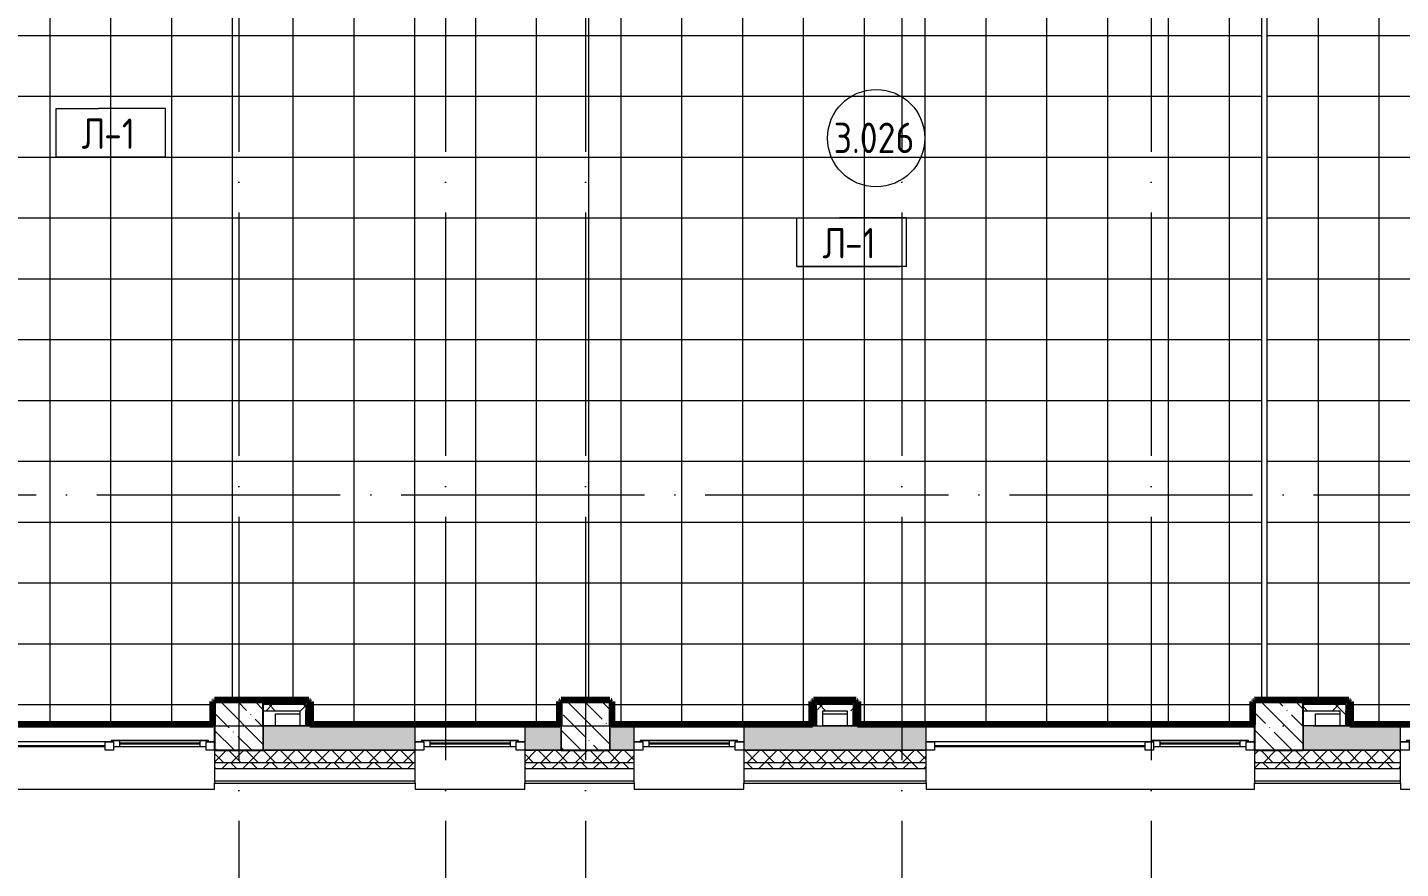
# Model space of a CAD drawing. Header units: millimetres. Extents: x 97 to 215964, y -4577 to 60645.
# Drawn here: x 137160 to 148448, y 25253 to 32166 of the extents above; entities that cross this region are included whole.
import ezdxf

# ---------------------------------------------------------------- set-up
doc = ezdxf.new("R2010")
doc.units = ezdxf.units.MM
doc.linetypes.add('ADSK_Линия сетки', pattern=[2500, 2000, -250, 0, -250])
for name, color, linetype, lineweight in [('A-AREA-____-IDEN', 2, 'Continuous', 20), ('A-FLOR-____-IDEN', 11, 'Continuous', 20), ('A-FLOR-____-OTLN', 192, 'Continuous', 9), ('A-FLOR-____-PATT', 8, 'Continuous', 9), ('A-GLAZ-____-MCUT', 151, 'Continuous', 9), ('A-GLAZ-____-OTLN', 151, 'Continuous', 9), ('A-WALL-____-MCUT', 113, 'Continuous', 9), ('A-WALL-____-PATT', 111, 'Continuous', 9), ('A-WALL-FNSH-MCUT', 113, 'Continuous', 9), ('I-WALL-____-OTLN', 2, 'Continuous', 9), ('S-COLS-____-MCUT', 52, 'Continuous', 9), ('S-COLS-____-OTLN', 52, 'Continuous', 9), ('S-GRID-____-OTLN', 1, 'Continuous', 9)]:
    doc.layers.add(name, color=color, linetype=linetype, lineweight=lineweight)
doc.styles.add('GOST Common', font='GOST_Common.ttf', dxfattribs={"width": 0.9, "height": 250})
pattern_1 = [(135, (0, 0), (-142.5612, -142.5612), []), (135, (142.56, 0), (-142.5612, -142.5612), [252.016, -50.403, 3.353, -47.05])]
pattern_2 = [(45, (0, 0), (-141.42136, 141.42136), []), (135, (0, 0), (-141.42136, -141.42136), [])]

# ---------------------------------------------------------------- blocks, each defined once
blk = doc.blocks.new('Окно_СКБ_1Ст1 - 120_Окно_СКБ_1Ст_900_ОК3л-29018692-О_АИ_ПП_8_400_Целиком')
at = {"layer": 'A-GLAZ-____-MCUT', "color": 90}
for p, q in [((-450, -195), (-450, -125)), ((-450, -125), (-380, -125)), ((-380, -195), (-450, -195)), ((-380, -195), (-400, -195)), ((-400, -195), (-400, -205)), ((-400, -205), (400, -205)), ((400, -205), (-400, -205)), ((-380, -125), (-380, -195)), ((380, -155), (-380, -155)), ((-380, -155), (-380, -195)), ((-330, -205), (-330, -155)), ((330, -205), (330, -155)), ((380, -195), (380, -125)), ((380, -125), (450, -125)), ((380, -195), (380, -155)), ((450, -195), (380, -195)), ((400, -195), (380, -195)), ((400, -205), (400, -195)), ((450, -125), (450, -195))]:
    blk.add_line(p, q, dxfattribs=at)
at = {"layer": 'A-GLAZ-____-MCUT', "color": 10, "lineweight": 5}
for p, q in [((-330, -175), (330, -175)), ((330, -185), (-330, -185))]:
    blk.add_line(p, q, dxfattribs=at)
at = {"layer": 'A-GLAZ-____-OTLN', "color": 10, "lineweight": 5}
for p, q in [((-450, -195), (-400, -195)), ((400, -195), (450, -195))]:
    blk.add_line(p, q, dxfattribs=at)
blk = doc.blocks.new('Окно_СКБ_1Ст1 - 120_Окно_СКБ_1Ст_900_ОК6Л-29019242-О_АИ_ПП_8_400_Целиком')
at = {"layer": 'A-GLAZ-____-MCUT', "color": 90}
for p, q in [((-450, -195), (-450, -125)), ((-450, -125), (-380, -125)), ((-380, -195), (-450, -195)), ((-380, -195), (-400, -195)), ((-400, -195), (-400, -205)), ((-400, -205), (400, -205)), ((400, -205), (-400, -205)), ((-380, -125), (-380, -195)), ((380, -155), (-380, -155)), ((-380, -155), (-380, -195)), ((-330, -205), (-330, -155)), ((330, -205), (330, -155)), ((380, -195), (380, -125)), ((380, -125), (450, -125)), ((380, -195), (380, -155)), ((450, -195), (380, -195)), ((400, -195), (380, -195)), ((400, -205), (400, -195)), ((450, -125), (450, -195))]:
    blk.add_line(p, q, dxfattribs=at)
at = {"layer": 'A-GLAZ-____-MCUT', "color": 10, "lineweight": 5}
for p, q in [((-330, -175), (330, -175)), ((330, -185), (-330, -185))]:
    blk.add_line(p, q, dxfattribs=at)
at = {"layer": 'A-GLAZ-____-OTLN', "color": 10, "lineweight": 5}
for p, q in [((-450, -195), (-400, -195)), ((400, -195), (450, -195))]:
    blk.add_line(p, q, dxfattribs=at)
blk = doc.blocks.new('Окно_СКБ_2Ст1 - Окно_СКБ_2Ст_2700_ОК9Л-29019189-О_АИ_ПП_8_400_Целиком')
at = {"layer": 'A-GLAZ-____-MCUT', "color": 90}
for p, q in [((-1350, -195), (-1350, -125)), ((-1350, -125), (-1280, -125)), ((-1280, -195), (-1350, -195)), ((-1280, -195), (-1300, -195)), ((-1300, -195), (-1300, -205)), ((-1300, -205), (-500, -205)), ((-500, -205), (-1300, -205)), ((-1280, -125), (-1280, -195)), ((-520, -155), (-1280, -155)), ((-1280, -155), (-1280, -195)), ((-1230, -205), (-1230, -155)), ((-570, -205), (-570, -155)), ((-520, -195), (-520, -125)), ((-520, -125), (-450, -125)), ((-520, -195), (-520, -155)), ((-450, -195), (-520, -195)), ((-500, -195), (-520, -195)), ((-500, -205), (-500, -195)), ((-450, -125), (-450, -195)), ((1280, -195), (1280, -125)), ((1280, -125), (1350, -125)), ((1350, -195), (1280, -195)), ((1350, -125), (1350, -195))]:
    blk.add_line(p, q, dxfattribs=at)
at = {"layer": 'A-GLAZ-____-MCUT', "color": 10, "lineweight": 5}
for p, q in [((-1230, -175), (-570, -175)), ((-570, -185), (-1230, -185)), ((1280, -155), (-450, -155)), ((1280, -165), (-450, -165))]:
    blk.add_line(p, q, dxfattribs=at)
at = {"layer": 'A-GLAZ-____-OTLN', "color": 10, "lineweight": 5}
for p, q in [((-1350, -195), (-1300, -195)), ((-500, -195), (1350, -195))]:
    blk.add_line(p, q, dxfattribs=at)
blk = doc.blocks.new('WNW_Отлив1 - Отлив_металлический 2-28596055-О_АИ_ПП_8_400_Целиком')
at = {"layer": 'A-GLAZ-____-OTLN', "color": 10, "lineweight": 5}
for p, q in [((450, 320), (-450, 320)), ((-450, 320), (-450, 270)), ((450, 270), (450, 320))]:
    blk.add_line(p, q, dxfattribs=at)
blk = doc.blocks.new('WNW_Отлив1 - Отлив_металлический 2-28596188-О_АИ_ПП_8_400_Целиком')
at = {"layer": 'A-GLAZ-____-OTLN', "color": 10, "lineweight": 5}
for p, q in [((1350, 320), (-1350, 320)), ((-1350, 320), (-1350, 270)), ((1350, 270), (1350, 320))]:
    blk.add_line(p, q, dxfattribs=at)
blk = doc.blocks.new('Окно_СКБ_3Ст1 - Окно_СКБ_3Ст_4050_ОК15-36323508-О_АИ_ПП_8_400_Целиком')
at = {"layer": 'A-GLAZ-____-MCUT', "color": 90}
for p, q in [((-2025, -195), (-2025, -125)), ((-2025, -125), (-1955, -125)), ((-1955, -195), (-2025, -195)), ((-1955, -195), (-1975, -195)), ((-1975, -195), (-1975, -205)), ((-1975, -205), (-1175, -205)), ((-1175, -205), (-1975, -205)), ((-1955, -125), (-1955, -195)), ((-1195, -155), (-1955, -155)), ((-1955, -155), (-1955, -195)), ((-1905, -205), (-1905, -155)), ((-1245, -205), (-1245, -155)), ((-1195, -195), (-1195, -125)), ((-1195, -125), (-1125, -125)), ((-1195, -195), (-1195, -155)), ((-1125, -195), (-1195, -195)), ((-1175, -195), (-1195, -195)), ((-1175, -205), (-1175, -195)), ((-1125, -125), (-1125, -195)), ((355, -195), (355, -125)), ((355, -125), (425, -125)), ((425, -195), (355, -195)), ((425, -125), (425, -195)), ((1955, -195), (1955, -125)), ((1955, -125), (2025, -125)), ((2025, -195), (1955, -195)), ((2025, -125), (2025, -195))]:
    blk.add_line(p, q, dxfattribs=at)
at = {"layer": 'A-GLAZ-____-MCUT', "color": 10, "lineweight": 5}
for p, q in [((-1905, -175), (-1245, -175)), ((-1245, -185), (-1905, -185)), ((355, -155), (-1125, -155)), ((355, -165), (-1125, -165)), ((1955, -155), (425, -155)), ((1955, -165), (425, -165))]:
    blk.add_line(p, q, dxfattribs=at)
at = {"layer": 'A-GLAZ-____-OTLN', "color": 10, "lineweight": 5}
for p, q in [((-2025, -195), (-1975, -195)), ((-1175, -195), (2025, -195))]:
    blk.add_line(p, q, dxfattribs=at)
blk = doc.blocks.new('WNW_Отлив1 - Отлив_металлический 2-36323549-О_АИ_ПП_8_400_Целиком')
at = {"layer": 'A-GLAZ-____-OTLN', "color": 10, "lineweight": 5}
for p, q in [((2025, 320), (-2025, 320)), ((-2025, 320), (-2025, 270)), ((2025, 270), (2025, 320))]:
    blk.add_line(p, q, dxfattribs=at)
blk = doc.blocks.new('0083_СОШ675_АР_R22_rvt-1-О_АИ_ПП_8_400_Целиком')
at = {"layer": 'A-WALL-____-PATT', "lineweight": 5}
h = blk.add_hatch(dxfattribs=at)
h.set_pattern_fill('FP_17', color=252, style=0, pattern_type=2)
h.set_pattern_definition(pattern_2)
h.paths.add_polyline_path([(80600, 26550), (80650, 26550), (80650, 26600), (80300, 26600), (80300, 26550)])
h = blk.add_hatch(dxfattribs=at)
h.set_pattern_fill('FP_17', color=252, style=0, pattern_type=2)
h.set_pattern_definition(pattern_2)
h.paths.add_polyline_path([(80650, 26425), (80650, 26550), (80600, 26550), (80600, 26425)])
h = blk.add_hatch(dxfattribs=at)
h.set_pattern_fill('FP_17', color=252, style=0, pattern_type=2)
h.set_pattern_definition(pattern_2)
h.paths.add_polyline_path([(85100, 26550), (85150, 26550), (85150, 26600), (84850, 26600), (84850, 26550), (85005, 26550)])
h = blk.add_hatch(dxfattribs=at)
h.set_pattern_fill('FP_17', color=252, style=0, pattern_type=2)
h.set_pattern_definition(pattern_2)
h.paths.add_polyline_path([(84900, 26425), (84900, 26550), (84850, 26550), (84850, 26425)])
h = blk.add_hatch(dxfattribs=at)
h.set_pattern_fill('FP_17', color=252, style=0, pattern_type=2)
h.set_pattern_definition(pattern_2)
h.paths.add_polyline_path([(89150, 26550), (89200, 26550), (89200, 26600), (88850, 26600), (88850, 26550)])
h = blk.add_hatch(dxfattribs=at)
h.set_pattern_fill('FP_17', color=252, style=0, pattern_type=2)
h.set_pattern_definition(pattern_2)
h.paths.add_polyline_path([(89200, 26425), (89200, 26550), (89150, 26550), (89150, 26425)])
h = blk.add_hatch(dxfattribs=at)
h.set_pattern_fill('FP_69', color=10, style=0, pattern_type=2)
h.set_pattern_definition([(50, (0, 0), (364.3679, -31.8783), [38.1, -419.1]), (355, (0, 0), (-70.4859, 382.1133), [30.48, -335.28]), (100.451, (30.36, -2.66), (293.885, 350.2334), [32.38, -356.18]), (46.184, (0, 101.6), (542.1585, -84.0858), [57.15, -628.65]), (96.636, (45.2, 94.6), (474.805, 494.8554), [48.57, -534.27]), (351.184, (0, 101.6), (474.8102, 494.85), [45.72, -502.92]), (21, (50.8, 76.2), (303.2285, -204.5305), [38.1, -419.1]), (326, (50.8, 76.2), (123.6039, 368.376), [30.48, -335.28]), (71.451, (76.07, 59.16), (426.8341, 163.8427), [32.38, -356.18]), (37.5, (0, 0), (6.17665, 169.11015), [16.764, -314.452, 16.764, -323.596, -336.55]), (37.5, (0, 0), (6.17665, 169.11015), [-671.576, 16.764, -319.786]), (7.5, (0, 0), (133.63888, 200.3615), [16.764, -177.292, 16.764, -306.832, -128.27]), (7.5, (0, 0), (133.63888, 200.3615), [-517.652, 16.764, -111.506]), (327.5, (-113.28, 0), (271.18182, -11.45836), [16.764, -110.236, 16.764, -379.476, -525.78]), (327.5, (-113.28, 0), (271.18182, -11.45836), [-523.24, 16.764, -509.016]), (317.5, (-164.08, 0), (296.2585, 50.85285), [16.764, -148.336, 16.764, -246.38, -373.38]), (317.5, (-164.08, 0), (296.2585, 50.85285), [-428.244, 16.764, -356.616])])
h.paths.add_polyline_path([(101160, 26225), (101160, 26425), (100150, 26425), (100150, 26225)])
h.paths.add_polyline_path([(96900, 26225), (97450, 26225), (97450, 26425), (96900, 26425)])
h.paths.add_polyline_path([(96500, 26225), (96500, 26425), (96250, 26425), (96250, 26225), (96325, 26225)])
h.paths.add_polyline_path([(98841, 26225), (99250, 26225), (99250, 26425), (98350, 26425), (98350, 26225)])
h.paths.add_polyline_path([(93550, 26225), (93550, 26425), (92750, 26425), (92750, 26225)])
h.paths.add_polyline_path([(91450, 26225), (91450, 26425), (90550, 26425), (90550, 26225), (91294, 26225)])
h.paths.add_polyline_path([(89650, 26225), (89650, 26425), (88850, 26425), (88850, 26225)])
h.paths.add_polyline_path([(85750, 26225), (85750, 26425), (84250, 26425), (84250, 26225), (85005, 26225)])
h.paths.add_polyline_path([(83350, 26225), (83350, 26425), (83150, 26425), (83150, 26225)])
h.paths.add_polyline_path([(82450, 26225), (82750, 26225), (82750, 26425), (82450, 26425)])
h.paths.add_polyline_path([(81232, 26225), (81550, 26225), (81550, 26425), (80300, 26425), (80300, 26225)])
h.paths.add_polyline_path([(75000, 26225), (75850, 26225), (75850, 26425), (75000, 26425)])
h.paths.add_polyline_path([(74600, 26225), (74600, 26425), (74200, 26425), (74200, 26225)])
h.paths.add_polyline_path([(73057, 26225), (73300, 26225), (73300, 26425), (71850, 26425), (71850, 26225), (72428, 26225)])
h.paths.add_polyline_path([(70150, 26225), (70150, 26425), (69700, 26425), (69700, 26225), (69912, 26225)])
h = blk.add_hatch(dxfattribs=at)
h.set_pattern_fill('FP_16', color=10, style=0, pattern_type=2)
h.set_pattern_definition([(45, (0, 0), (-70.71068, 70.71068), []), (135, (0, 0), (-70.71068, -70.71068), [])])
h.paths.add_polyline_path([(104600, 26125), (104700, 26225), (100150, 26225), (100150, 26125), (104501, 26125)])
h.paths.add_polyline_path([(97450, 26125), (97450, 26225), (96250, 26225), (96250, 26125), (96954, 26125)])
h.paths.add_polyline_path([(98841, 26125), (99250, 26125), (99250, 26225), (98350, 26225), (98350, 26125)])
h.paths.add_polyline_path([(92552, 26125), (93550, 26125), (93550, 26225), (92350, 26225), (92350, 26125)])
h.paths.add_polyline_path([(91450, 26125), (91450, 26225), (90550, 26225), (90550, 26125), (91294, 26125)])
h.paths.add_polyline_path([(89650, 26125), (89650, 26225), (88450, 26225), (88450, 26125), (88779, 26125)])
h.paths.add_polyline_path([(85750, 26125), (85750, 26225), (84250, 26225), (84250, 26125), (85005, 26125)])
h.paths.add_polyline_path([(82490, 26125), (83350, 26125), (83350, 26225), (82450, 26225), (82450, 26125)])
h.paths.add_polyline_path([(81232, 26125), (81550, 26125), (81550, 26225), (79900, 26225), (79900, 26125), (79974, 26125)])
h.paths.add_polyline_path([(75850, 26125), (75850, 26225), (74200, 26225), (74200, 26125), (74943, 26125)])
h.paths.add_polyline_path([(72428, 26125), (73300, 26125), (73300, 26225), (71850, 26225), (71850, 26125)])
h.paths.add_polyline_path([(70150, 26125), (70150, 26225), (69200, 26225), (69200, 26125), (69912, 26125)])
h = blk.add_hatch(dxfattribs=at)
h.set_pattern_fill('FP_9', color=10, style=0, pattern_type=2)
h.set_pattern_definition([(135, (0, 0), (-84.85281, -84.85281), []), (225, (0, 0), (84.85281, -84.85281), [])])
h.paths.add_polyline_path([(104501, 26075), (104550, 26075), (104600, 26125), (100150, 26125), (100150, 26075), (103872, 26075)])
h.paths.add_polyline_path([(98350, 26075), (99250, 26075), (99250, 26125), (98350, 26125)])
h.paths.add_polyline_path([(97450, 26075), (97450, 26125), (96250, 26125), (96250, 26075), (96954, 26075)])
h.paths.add_polyline_path([(93550, 26075), (93550, 26125), (92350, 26125), (92350, 26075), (92552, 26075)])
h.paths.add_polyline_path([(91294, 26075), (91450, 26075), (91450, 26125), (90550, 26125), (90550, 26075)])
h.paths.add_polyline_path([(89650, 26075), (89650, 26125), (88450, 26125), (88450, 26075), (88779, 26075)])
h.paths.add_polyline_path([(85750, 26075), (85750, 26125), (84250, 26125), (84250, 26075), (85005, 26075)])
h.paths.add_polyline_path([(82450, 26075), (83350, 26075), (83350, 26125), (82450, 26125)])
h.paths.add_polyline_path([(81550, 26075), (81550, 26125), (79900, 26125), (79900, 26075), (81232, 26075)])
h.paths.add_polyline_path([(75850, 26075), (75850, 26125), (74200, 26125), (74200, 26075), (74943, 26075)])
h.paths.add_polyline_path([(70150, 26075), (70150, 26125), (69150, 26125), (69150, 26075), (69912, 26075)])
h.paths.add_polyline_path([(72428, 26075), (73300, 26075), (73300, 26125), (71850, 26125), (71850, 26075)])
at = {"layer": 'S-COLS-____-OTLN', "lineweight": 5}
h = blk.add_hatch(dxfattribs=at)
h.set_pattern_fill('FP_8', color=256, style=0, pattern_type=2)
h.set_pattern_definition(pattern_1)
h.paths.add_polyline_path([(79974, 26225), (80300, 26225), (80300, 26625), (79900, 26625), (79900, 26225)])
h = blk.add_hatch(dxfattribs=at)
h.set_pattern_fill('FP_8', color=256, style=0, pattern_type=2)
h.set_pattern_definition(pattern_1)
h.paths.add_polyline_path([(82750, 26225), (83150, 26225), (83150, 26625), (82750, 26625), (82750, 26425)])
h = blk.add_hatch(dxfattribs=at)
h.set_pattern_fill('FP_8', color=256, style=0, pattern_type=2)
h.set_pattern_definition(pattern_1)
h.paths.add_polyline_path([(88450, 26225), (88850, 26225), (88850, 26625), (88450, 26625)])
at = {"layer": 'A-FLOR-____-OTLN', "color": 90}
for p, q in [((80400, 26425), (80400, 26525)), ((80400, 26525), (80600, 26525)), ((84900, 26525), (85100, 26525)), ((88950, 26425), (88950, 26525)), ((88950, 26525), (89150, 26525))]:
    blk.add_line(p, q, dxfattribs=at)
at = {"layer": 'A-WALL-____-MCUT', "color": 10, "lineweight": 5}
for p, q in [((80662, 26612), (80300, 26612)), ((80662, 26612), (80662, 26600)), ((80662, 26600), (80662, 26550)), ((80662, 26425), (80662, 26550)), ((85162, 26612), (84837, 26612)), ((84837, 26600), (84837, 26612)), ((84837, 26550), (84837, 26600)), ((84837, 26550), (84837, 26425)), ((85162, 26612), (85162, 26600)), ((85162, 26600), (85162, 26550)), ((85162, 26425), (85162, 26550)), ((89212, 26612), (88850, 26612)), ((89212, 26612), (89212, 26600)), ((89212, 26600), (89212, 26550)), ((89212, 26425), (89212, 26550)), ((80300, 26425), (80300, 26225)), ((82750, 26225), (82750, 26425)), ((83150, 26425), (83150, 26225)), ((84850, 26425), (84900, 26425)), ((88850, 26425), (88850, 26225)), ((79900, 25975), (81550, 25975)), ((82450, 25975), (83350, 25975)), ((84250, 25975), (85750, 25975)), ((88450, 25975), (89650, 25975))]:
    blk.add_line(p, q, dxfattribs=at)
at = {"layer": 'A-WALL-____-MCUT', "color": 50, "lineweight": 13}
for p, q in [((80300, 26600), (80300, 26550)), ((80650, 26600), (80300, 26600)), ((80300, 26550), (80600, 26550)), ((80600, 26550), (80600, 26425)), ((80650, 26600), (80650, 26550)), ((80650, 26425), (80650, 26550)), ((85150, 26600), (84850, 26600)), ((84850, 26550), (84850, 26600)), ((84850, 26550), (84850, 26425)), ((84900, 26550), (85100, 26550)), ((84900, 26425), (84900, 26550)), ((85100, 26550), (85100, 26425)), ((85150, 26600), (85150, 26550)), ((85150, 26425), (85150, 26550)), ((88850, 26600), (88850, 26550)), ((89200, 26600), (88850, 26600)), ((88850, 26550), (89150, 26550)), ((89150, 26550), (89150, 26425)), ((89200, 26600), (89200, 26550)), ((89200, 26425), (89200, 26550)), ((81550, 26425), (80300, 26425)), ((80600, 26425), (80650, 26425)), ((81550, 26225), (81550, 26425)), ((82750, 26425), (82450, 26425)), ((82450, 26425), (82450, 26225)), ((83350, 26425), (83150, 26425)), ((83350, 26225), (83350, 26425)), ((84825, 26425), (84250, 26425)), ((84250, 26425), (84250, 26225)), ((84825, 26425), (84837, 26425)), ((84837, 26425), (84850, 26425)), ((85750, 26425), (84900, 26425)), ((85100, 26425), (85150, 26425)), ((85750, 26225), (85750, 26425)), ((89650, 26425), (88850, 26425)), ((89150, 26425), (89200, 26425)), ((89650, 26225), (89650, 26425)), ((81550, 26225), (80300, 26225)), ((80300, 26225), (81550, 26225)), ((82750, 26225), (82450, 26225)), ((82450, 26225), (82750, 26225)), ((83350, 26225), (83150, 26225)), ((83150, 26225), (83350, 26225)), ((85750, 26225), (84250, 26225)), ((84250, 26225), (85750, 26225)), ((89650, 26225), (88850, 26225)), ((88850, 26225), (89650, 26225)), ((79900, 26125), (79900, 26075)), ((79900, 26125), (81550, 26125)), ((79900, 26075), (81550, 26075)), ((81550, 26075), (81550, 26125)), ((82450, 26125), (82450, 26075)), ((82450, 26125), (83350, 26125)), ((82450, 26075), (83350, 26075)), ((83350, 26075), (83350, 26125)), ((84250, 26125), (84250, 26075)), ((84250, 26125), (85750, 26125)), ((84250, 26075), (85750, 26075)), ((85750, 26075), (85750, 26125)), ((88450, 26125), (88450, 26075)), ((88450, 26125), (89650, 26125)), ((88450, 26075), (89650, 26075)), ((89650, 26075), (89650, 26125))]:
    blk.add_line(p, q, dxfattribs=at)
at = {"layer": 'A-WALL-____-MCUT', "color": 90}
for p, q in [((80300, 26225), (79900, 26225)), ((79900, 26225), (79900, 26125)), ((81550, 26125), (81550, 26225)), ((82450, 26225), (82450, 26125)), ((83150, 26225), (82750, 26225)), ((83350, 26125), (83350, 26225)), ((84250, 26225), (84250, 26125)), ((85750, 26125), (85750, 26225)), ((88850, 26225), (88450, 26225)), ((88450, 26225), (88450, 26125)), ((89650, 26125), (89650, 26225)), ((79900, 26075), (79900, 25975)), ((81550, 25975), (81550, 26075)), ((82450, 26075), (82450, 25975)), ((83350, 25975), (83350, 26075)), ((84250, 26075), (84250, 25975)), ((85750, 25975), (85750, 26075)), ((88450, 26075), (88450, 25975)), ((89650, 25975), (89650, 26075))]:
    blk.add_line(p, q, dxfattribs=at)
at = {"layer": 'A-WALL-FNSH-MCUT', "color": 90}
for p, q in [((80675, 26625), (80300, 26625)), ((80300, 26625), (80300, 26612)), ((80300, 26612), (80300, 26600)), ((80675, 26612), (80675, 26625)), ((80675, 26600), (80675, 26612)), ((80675, 26550), (80675, 26600)), ((80675, 26425), (80675, 26550)), ((85175, 26625), (84825, 26625)), ((84825, 26625), (84825, 26612)), ((84825, 26612), (84825, 26600)), ((84825, 26600), (84825, 26550)), ((84825, 26550), (84825, 26425)), ((85175, 26612), (85175, 26625)), ((85175, 26600), (85175, 26612)), ((85175, 26550), (85175, 26600)), ((85175, 26425), (85175, 26550)), ((89225, 26625), (88850, 26625)), ((88850, 26625), (88850, 26612)), ((88850, 26612), (88850, 26600)), ((89225, 26612), (89225, 26625)), ((89225, 26600), (89225, 26612)), ((89225, 26550), (89225, 26600)), ((89225, 26425), (89225, 26550)), ((80650, 26425), (80662, 26425)), ((80662, 26425), (80675, 26425)), ((85150, 26425), (85162, 26425)), ((85162, 26425), (85175, 26425)), ((89200, 26425), (89212, 26425)), ((89212, 26425), (89225, 26425)), ((79900, 25975), (79900, 25955)), ((81550, 25955), (81550, 25975)), ((82450, 25975), (82450, 25955)), ((83350, 25955), (83350, 25975)), ((84250, 25975), (84250, 25955)), ((85750, 25955), (85750, 25975)), ((88450, 25975), (88450, 25955)), ((89650, 25955), (89650, 25975)), ((79900, 25955), (81550, 25955)), ((82450, 25955), (83350, 25955)), ((84250, 25955), (85750, 25955)), ((88450, 25955), (89650, 25955))]:
    blk.add_line(p, q, dxfattribs=at)
at = {"layer": 'I-WALL-____-OTLN', "color": 90}
for p, q in [((75850, 26425), (79900, 26425)), ((81550, 26425), (82450, 26425)), ((83350, 26425), (84250, 26425)), ((85750, 26425), (88450, 26425)), ((89650, 26425), (90550, 26425))]:
    blk.add_line(p, q, dxfattribs=at)
at = {"layer": 'S-COLS-____-MCUT', "color": 130, "lineweight": 25}
for p, q in [((80300, 26625), (79900, 26625)), ((79900, 26625), (79900, 26225)), ((80300, 26425), (80300, 26625)), ((83150, 26625), (82750, 26625)), ((82750, 26625), (82750, 26425)), ((83150, 26425), (83150, 26625)), ((88850, 26625), (88450, 26625)), ((88450, 26625), (88450, 26225)), ((88850, 26425), (88850, 26625)), ((79900, 26225), (80300, 26225)), ((82750, 26225), (83150, 26225)), ((88450, 26225), (88850, 26225))]:
    blk.add_line(p, q, dxfattribs=at)
at = {"layer": 'S-COLS-____-OTLN', "color": 90}
for p, q in [((80300, 26225), (80300, 26425)), ((82750, 26425), (82750, 26225)), ((83150, 26225), (83150, 26425)), ((88850, 26225), (88850, 26425))]:
    blk.add_line(p, q, dxfattribs=at)
at = {"layer": 'A-GLAZ-____-OTLN', "color": 90, "lineweight": 9, "rotation": 180}
for name, p in [('Окно_СКБ_3Ст1 - Окно_СКБ_3Ст_4050_ОК15-36323508-О_АИ_ПП_8_400_Целиком', (77875, 26100)), ('Окно_СКБ_1Ст1 - 120_Окно_СКБ_1Ст_900_ОК3л-29018692-О_АИ_ПП_8_400_Целиком', (82000, 26100)), ('Окно_СКБ_1Ст1 - 120_Окно_СКБ_1Ст_900_ОК6Л-29019242-О_АИ_ПП_8_400_Целиком', (83800, 26100)), ('Окно_СКБ_2Ст1 - Окно_СКБ_2Ст_2700_ОК9Л-29019189-О_АИ_ПП_8_400_Целиком', (87100, 26100)), ('Окно_СКБ_1Ст1 - 120_Окно_СКБ_1Ст_900_ОК3л-29018692-О_АИ_ПП_8_400_Целиком', (90100, 26100)), ('WNW_Отлив1 - Отлив_металлический 2-36323549-О_АИ_ПП_8_400_Целиком', (77875, 26225)), ('WNW_Отлив1 - Отлив_металлический 2-28596055-О_АИ_ПП_8_400_Целиком', (82000, 26225)), ('WNW_Отлив1 - Отлив_металлический 2-28596055-О_АИ_ПП_8_400_Целиком', (83800, 26225)), ('WNW_Отлив1 - Отлив_металлический 2-28596188-О_АИ_ПП_8_400_Целиком', (87100, 26225)), ('WNW_Отлив1 - Отлив_металлический 2-28596055-О_АИ_ПП_8_400_Целиком', (90100, 26225))]:
    blk.add_blockref(name, p, dxfattribs=at)
blk = doc.blocks.new('ADSK_Марка_Перекрытие - Типоразмер_ADSK_Марка-158127-О_АИ_ПП_8_400_Целиком')
at = {"layer": 'A-FLOR-____-IDEN'}
for p, q in [((-4.5, 4), (-1, 4)), ((-4.5, 0), (-4.5, 4)), ((4.5, 4), (-1, 4)), ((4.5, 0), (4.5, 4)), ((4.5, 0), (-4.5, 0)), ((-4.5, 0), (4, 0))]:
    blk.add_line(p, q, dxfattribs=at)
blk = doc.blocks.new('ADSK_Марка_Помещение_ОдноЗначение - Номер-159740-О_АИ_ПП_8_400_Целиком')
at = {"layer": 'A-AREA-____-IDEN'}
blk.add_circle((0, 0), 4, dxfattribs=at)

msp = doc.modelspace()

# ---------------------------------------------------------------- hatches: boundary and pattern name
at = {"layer": 'A-FLOR-____-PATT'}
h = msp.add_hatch(dxfattribs=at)
h.set_pattern_fill('FP_181', color=256, style=0, pattern_type=2)
h.set_pattern_definition([(270, (137845.37, 31100), (500, 3e-14), []), (0, (137845.37, 31100), (0, 500), [])])
h.paths.add_polyline_path([(134287.700961, 26440), (138682.887824, 26440), (138682.887824, 26625), (138687.887824, 26625), (138687.887824, 26635), (138697.887824, 26635), (138697.887824, 26640), (139472.408208, 26640), (139473.47028, 26635), (139482.408208, 26635), (139482.408208, 26625), (139487.408208, 26625), (139487.408208, 26440), (141532.887824, 26440), (141532.887824, 26625), (141537.887824, 26625), (141537.887824, 26635), (141547.887824, 26635), (141548.074479, 26640), (141772.865903, 26640), (141772.865903, 35560), (141682.887824, 35560), (141682.887824, 35254.940333), (141677.887824, 35254.940333), (141677.887824, 35244.940333), (141667.887824, 35244.940333), (141667.657326, 35239.940333), (140407.887824, 35239.940333), (140406.781909, 35244.940333), (140397.887824, 35244.940333), (140397.887824, 35254.940333), (140392.887824, 35254.940333), (140392.887824, 35560), (137697.887824, 35560), (137697.865903, 35775), (135197.887824, 35775), (135197.887824, 35560), (133932.887824, 35560), (133932.690987, 35199.999414), (133917.865903, 35199.199273), (133917.887824, 34199.999414), (133932.887824, 34199.999414), (133932.887824, 28567.999414), (133917.865903, 28567.999414), (133917.887824, 27567.999414), (133932.887824, 27567.999414), (133932.887824, 26615), (134272.700961, 26615), (134273.709888, 26610), (134282.700961, 26610), (134282.700961, 26600), (134287.700961, 26599.405938), (134287.700961, 26504.716655)])
h.paths.add_polyline_path([(138697.887824, 32310), (138697.887824, 32315), (138687.887824, 32315), (138687.887824, 32325), (138682.887824, 32325), (138682.887824, 32725), (138687.887824, 32725), (138687.887824, 32735), (138697.887824, 32735), (138697.887824, 32740), (139097.887824, 32740), (139097.887824, 32735), (139107.887824, 32735), (139107.887824, 32725), (139112.887824, 32725), (139112.887824, 32325), (139107.887824, 32325), (139107.887824, 32315), (139097.887824, 32315), (139097.887824, 32310), (138772.287213, 32310)])
h = msp.add_hatch(dxfattribs=at)
h.set_pattern_fill('FP_178', color=256, style=0, pattern_type=2)
h.set_pattern_definition([(90, (144540.37, 31100), (-500, 3e-14), []), (180, (144540.37, 31100), (-6e-14, -500), [])])
h.paths.add_polyline_path([(143987.43952, 26440), (147232.887824, 26440), (147232.887824, 26625), (147237.887824, 26625), (147237.887824, 26635), (147247.887824, 26635), (147247.966462, 26640), (147307.865903, 26640), (147307.765743, 35560), (144317.887824, 35560), (144317.865903, 35775), (142917.887824, 35775), (142917.887824, 35560), (141772.865903, 35560), (141772.865903, 26640), (141947.887824, 26640), (141948.949709, 26635), (141957.887824, 26635), (141957.887824, 26625), (141962.887824, 26625), (141962.887824, 26440), (143607.43952, 26440), (143607.43952, 26625), (143612.43952, 26625), (143612.43952, 26635), (143622.43952, 26635), (143623.583162, 26640), (143972.43952, 26640), (143972.859443, 26635), (143982.43952, 26635), (143982.43952, 26625), (143987.43952, 26625), (143987.43952, 26504.716655)])
h = msp.add_hatch(dxfattribs=at)
h.set_pattern_fill('FP_180', color=256, style=0, pattern_type=2)
h.set_pattern_definition([(270, (149772.87, 31100), (500, 3e-14), []), (0, (149772.87, 31100), (0, 500), [])])
h.paths.add_polyline_path([(151132.887824, 26440), (151132.887824, 26625), (151137.887824, 26625), (151137.887824, 26635), (151147.887824, 26635), (151147.887824, 26640), (151922.408208, 26640), (151922.694085, 26635), (151932.408208, 26635), (151932.408208, 26625), (151937.408208, 26625), (151937.408208, 26440), (152197.866236, 26440), (152197.404538, 35560), (149077.88841, 35560), (149077.88841, 35575), (149057.866489, 35575), (149057.866489, 35775), (147677.88841, 35775), (147677.88841, 35560), (147347.865903, 35560), (147348.385457, 26640), (148022.408208, 26640), (148023.543248, 26635), (148032.408208, 26635), (148032.408208, 26625), (148037.408208, 26624.038745), (148037.408208, 26440), (150913.454931, 26440)])
at = {"layer": 'A-WALL-____-PATT'}
for points in [[(138697.887824, 26435), (138697.887824, 26635), (138687.887824, 26635), (138687.887824, 26435)], [(139472.408208, 26625), (139482.408208, 26625), (139482.408208, 26635), (138697.887824, 26635), (138697.887824, 26625), (138772.287213, 26625)], [(139482.408208, 26425), (139482.408208, 26625), (139472.408208, 26625), (139472.408208, 26425)], [(141537.887824, 26435), (141547.887824, 26435), (141547.887824, 26635), (141537.887824, 26635), (141537.887824, 26504.716655)], [(141747.887824, 26625), (141747.887824, 26635), (141547.887824, 26635), (141547.887824, 26625)], [(141947.887824, 26625), (141957.887824, 26625), (141957.887824, 26635), (141747.887824, 26635), (141747.887824, 26625)], [(141957.887824, 26425), (141957.887824, 26625), (141947.887824, 26625), (141947.887824, 26425)], [(143612.43952, 26435), (143622.43952, 26435), (143622.43952, 26635), (143612.43952, 26635), (143612.43952, 26504.716655)], [(143972.43952, 26625), (143982.43952, 26625), (143982.43952, 26635), (143622.43952, 26635), (143622.43952, 26625), (143803.326675, 26625)], [(143982.43952, 26425), (143982.43952, 26625), (143972.43952, 26625), (143972.43952, 26425)], [(147247.887824, 26435), (147247.887824, 26635), (147237.887824, 26635), (147237.887824, 26435)], [(147647.887824, 26625), (147647.887824, 26635), (147247.887824, 26635), (147247.887824, 26625), (147576.606271, 26625)], [(148022.408208, 26625), (148032.408208, 26625), (148032.408208, 26635), (147647.887824, 26635), (147647.887824, 26625)], [(148032.408208, 26425), (148032.408208, 26625), (148022.408208, 26625), (148022.408208, 26425)], [(144547.887824, 26425), (144547.887824, 26435), (143982.43952, 26435), (143982.43952, 26425)]]:
    msp.add_hatch(color=7, dxfattribs=at).paths.add_polyline_path(points)
h = msp.add_hatch(color=7, dxfattribs=at)
h.paths.add_polyline_path([(141547.887824, 26425), (141547.887824, 26435), (141247.887824, 26435), (141247.887824, 26425), (141287.806944, 26425)])
h.paths.add_polyline_path([(140347.887824, 26425), (140347.887824, 26435), (139482.408208, 26435), (139482.408208, 26425), (140030.047079, 26425)])
h = msp.add_hatch(color=7, dxfattribs=at)
h.paths.add_polyline_path([(143047.887824, 26425), (143622.43952, 26425), (143622.43952, 26435), (143047.887824, 26435)])
h.paths.add_polyline_path([(142147.887824, 26425), (142147.887824, 26435), (141957.887824, 26435), (141957.887824, 26425)])
h = msp.add_hatch(color=7, dxfattribs=at)
h.paths.add_polyline_path([(148032.408208, 26425), (148447.887824, 26425), (148447.887824, 26435), (148032.408208, 26435)])
h.paths.add_polyline_path([(150092.126002, 26425), (150247.887824, 26425), (150247.887824, 26435), (149347.887824, 26435), (149347.887824, 26425)])

# ---------------------------------------------------------------- linework, layer by layer
at = {"layer": 'A-FLOR-____-OTLN'}
for p, q in [((141772.865903, 35560), (141772.865903, 26640)), ((147307.865903, 26640), (147307.865903, 35560)), ((147347.865903, 35560), (147347.865903, 26640))]:
    msp.add_line(p, q, dxfattribs=at)
at = {"layer": 'A-WALL-____-MCUT', "color": 7}
for p, q in [((138687.887824, 26635), (138687.887824, 26435)), ((139482.408208, 26635), (138687.887824, 26635)), ((138697.887824, 26435), (138697.887824, 26625)), ((138697.887824, 26625), (139472.408208, 26625)), ((139472.408208, 26625), (139472.408208, 26425)), ((139482.408208, 26435), (139482.408208, 26635)), ((141537.887824, 26635), (141537.887824, 26435)), ((141957.887824, 26635), (141537.887824, 26635)), ((141547.887824, 26425), (141547.887824, 26625)), ((141547.887824, 26625), (141947.887824, 26625)), ((141947.887824, 26625), (141947.887824, 26425)), ((141957.887824, 26435), (141957.887824, 26635)), ((143612.43952, 26635), (143612.43952, 26435)), ((143982.43952, 26635), (143612.43952, 26635)), ((143622.43952, 26425), (143622.43952, 26625)), ((143622.43952, 26625), (143972.43952, 26625)), ((143972.43952, 26625), (143972.43952, 26425)), ((143982.43952, 26435), (143982.43952, 26635)), ((147237.887824, 26635), (147237.887824, 26435)), ((148032.408208, 26635), (147237.887824, 26635)), ((147247.887824, 26435), (147247.887824, 26625)), ((147247.887824, 26625), (148022.408208, 26625)), ((148022.408208, 26625), (148022.408208, 26425)), ((148032.408208, 26435), (148032.408208, 26635)), ((138687.887824, 26435), (138697.887824, 26435)), ((139472.408208, 26425), (140347.887824, 26425)), ((140347.887824, 26435), (139482.408208, 26435)), ((140347.887824, 26425), (140347.887824, 26435)), ((141537.887824, 26435), (141247.887824, 26435)), ((141247.887824, 26435), (141247.887824, 26425)), ((141247.887824, 26425), (141547.887824, 26425)), ((141947.887824, 26425), (142147.887824, 26425)), ((142147.887824, 26435), (141957.887824, 26435)), ((142147.887824, 26425), (142147.887824, 26435)), ((143612.43952, 26435), (143047.887824, 26435)), ((143047.887824, 26435), (143047.887824, 26425)), ((143047.887824, 26425), (143622.43952, 26425)), ((143972.43952, 26425), (144547.887824, 26425)), ((144547.887824, 26435), (143982.43952, 26435)), ((144547.887824, 26425), (144547.887824, 26435)), ((147237.887824, 26435), (147247.887824, 26435)), ((148022.408208, 26425), (148447.887824, 26425)), ((148447.887824, 26435), (148032.408208, 26435))]:
    msp.add_line(p, q, dxfattribs=at)
at = {"layer": 'I-WALL-____-OTLN', "color": 5, "lineweight": 90}
for p, q in [((138697.887824, 26640), (139472.408208, 26640)), ((138697.887824, 26640), (138697.887824, 26635)), ((139472.408208, 26635), (139472.408208, 26640)), ((141547.887824, 26640), (141947.887824, 26640)), ((141547.887824, 26640), (141547.887824, 26635)), ((141747.887824, 26640), (141747.887824, 26635)), ((141947.887824, 26635), (141947.887824, 26640)), ((143622.43952, 26640), (143972.43952, 26640)), ((143622.43952, 26640), (143622.43952, 26635)), ((143972.43952, 26635), (143972.43952, 26640)), ((147247.887824, 26640), (148022.408208, 26640)), ((147247.887824, 26640), (147247.887824, 26635)), ((147647.887824, 26640), (147647.887824, 26635)), ((148022.408208, 26635), (148022.408208, 26640)), ((138682.887824, 26435), (138682.887824, 26625)), ((138687.887824, 26625), (138682.887824, 26625)), ((139487.408208, 26625), (139482.408208, 26625)), ((139487.408208, 26625), (139487.408208, 26435)), ((141532.887824, 26434.827586), (141532.887824, 26625)), ((141537.887824, 26625), (141532.887824, 26625)), ((141962.887824, 26625), (141957.887824, 26625)), ((141962.887824, 26625), (141962.887824, 26435)), ((143607.43952, 26434.911434), (143607.43952, 26625)), ((143612.43952, 26625), (143607.43952, 26625)), ((143987.43952, 26625), (143982.43952, 26625)), ((143987.43952, 26625), (143987.43952, 26435)), ((147232.887824, 26435), (147232.887824, 26625)), ((147237.887824, 26625), (147232.887824, 26625)), ((148037.408208, 26625), (148032.408208, 26625)), ((148037.408208, 26625), (148037.408208, 26435)), ((134282.700961, 26440), (138687.887824, 26440)), ((139482.408208, 26440), (141537.887824, 26440)), ((141957.887824, 26440), (143612.43952, 26440)), ((143982.43952, 26440), (147237.887824, 26440)), ((148032.408208, 26440), (151137.887824, 26440))]:
    msp.add_line(p, q, dxfattribs=at)
at = {"layer": 'I-WALL-____-OTLN'}
for p, q in [((134647.887824, 26435), (138687.887824, 26435)), ((138697.887824, 26425), (134647.887824, 26425)), ((140347.887824, 26435), (141247.887824, 26435)), ((141247.887824, 26425), (140347.887824, 26425)), ((142147.887824, 26435), (143047.887824, 26435)), ((143047.887824, 26425), (142147.887824, 26425)), ((144547.887824, 26435), (147237.887824, 26435)), ((147247.887824, 26425), (144547.887824, 26425))]:
    msp.add_line(p, q, dxfattribs=at)
at = {"layer": 'S-GRID-____-OTLN', "linetype": 'ADSK_Линия сетки'}
for p, q in [((138897.887824, 60644.999414), (138897.887824, -3572.657751)), ((140597.887824, 60644.999414), (140597.887824, -3572.657751)), ((141747.887954, 60644.999414), (141747.887954, -3572.657751)), ((144347.887954, 60644.999414), (144347.887954, -3572.657751)), ((146397.887824, 60644.999414), (146397.887824, -3572.657751)), ((55228.336609, 28325.000984), (215146.441901, 28325.000984)), ((55228.336609, 26425.000586), (215146.441901, 26425.000586))]:
    msp.add_line(p, q, dxfattribs=at)

# ---------------------------------------------------------------- block references
at = {"color": 250, "lineweight": 5}
msp.add_blockref('0083_СОШ675_АР_R22_rvt-1-О_АИ_ПП_8_400_Целиком', (58797.887824, 0), dxfattribs=at)
at = {"layer": 'A-AREA-____-IDEN', "xscale": 99.99999999999993, "yscale": 99.99999999999993, "zscale": 99.99999999999993}
msp.add_blockref('ADSK_Марка_Помещение_ОдноЗначение - Номер-159740-О_АИ_ПП_8_400_Целиком', (144136.873806, 31255.810954), dxfattribs=at)
at = {"layer": 'A-FLOR-____-IDEN', "xscale": 99.99999999999993, "yscale": 99.99999999999993, "zscale": 99.99999999999993}
for p in [(137845.365903, 31100), (143935.337792, 30200)]:
    msp.add_blockref('ADSK_Марка_Перекрытие - Типоразмер_ADSK_Марка-158127-О_АИ_ПП_8_400_Целиком', p, dxfattribs=at)

# ---------------------------------------------------------------- texts
at = {"layer": 'A-AREA-____-IDEN', "lineweight": 9, "insert": (143787.666548, 31383.536025), "char_height": 250, "width": 858.6073125, "attachment_point": 1, "style": 'GOST Common'}
msp.add_mtext('3.026', dxfattribs=at)
at = {"layer": 'A-FLOR-____-IDEN', "lineweight": 9, "char_height": 250, "attachment_point": 1, "style": 'GOST Common'}
for s, insert, width in [('\\fGOST Common|b0|i0|c204|p34|;\\W.9;Л', (137605.685057, 31417.837574), 223.6708125), ('-1', (137790.231932, 31417.837574), 331.898625), ('\\fGOST Common|b0|i0|c204|p34|;\\W.9;Л', (143695.656947, 30517.837574), 223.6708125), ('-1', (143880.203822, 30517.837574), 331.898625)]:
    msp.add_mtext(s, dxfattribs=dict(at, insert=insert, width=width))

doc.saveas('drawing.dxf')
